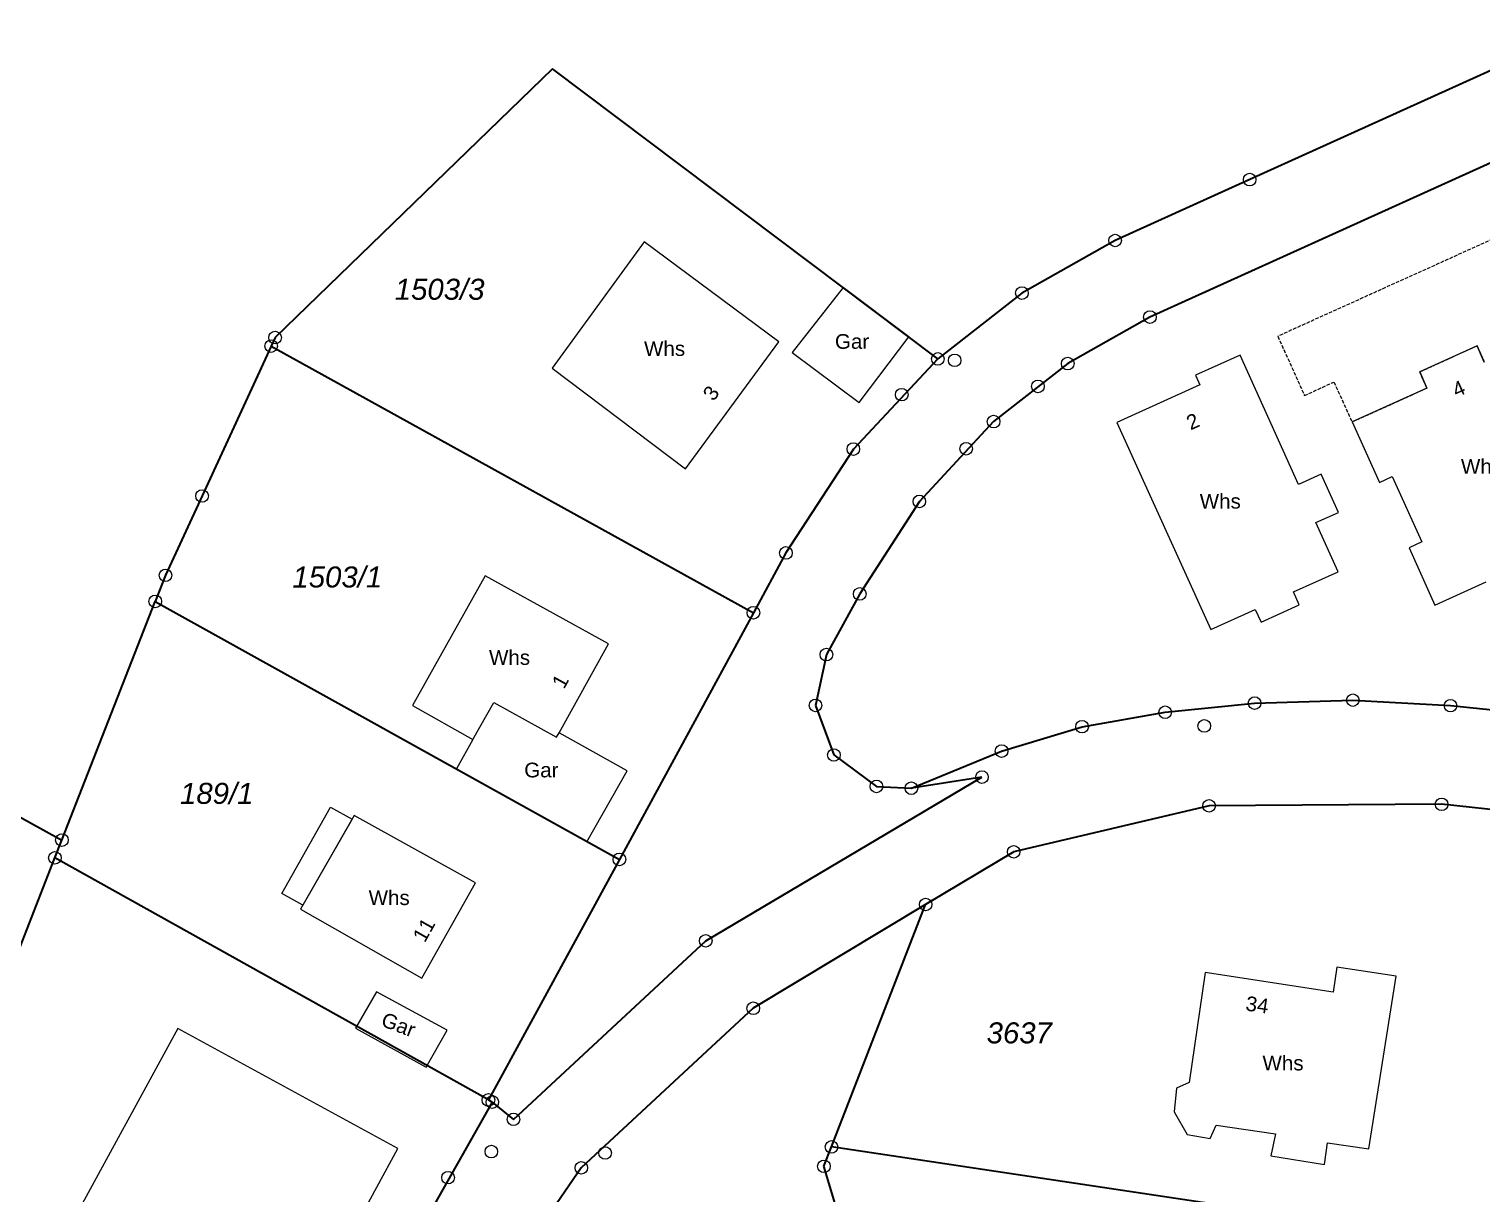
# Model space of a CAD drawing. Header units: metres. Extents: x -3399952 to 118, y -5275341 to 159.
# Drawn here: x -56.1 to 47.5, y 69.1 to 152.3 of the extents above; entities that cross this region are included whole.
import ezdxf

# ---------------------------------------------------------------- set-up
doc = ezdxf.new("R2010")
doc.units = ezdxf.units.M
for name, pattern in [('1600.2028', [0]), ('1600.2032', [0.5, 0.25, 0, 0, -0.25]), ('1600.2505', [0]), ('1600.2507', [0]), ('1600.2515', [0])]:
    doc.linetypes.add(name, pattern=pattern)
doc.layers.get('0').update_dxf_attribs({"color": 1, "linetype": 'CONTINUOUS'})
for name, color, linetype, lineweight in [('Flurstücke_Grenzpunkte', 255, 'CONTINUOUS', 0), ('Gebäude', 255, 'CONTINUOUS', 0), ('Lagebezeichnungen', 255, 'CONTINUOUS', 0), ('Migrationsobjekte', 7, 'CONTINUOUS', 18), ('Verkehr', 255, 'CONTINUOUS', 0)]:
    doc.layers.add(name, color=color, linetype=linetype, lineweight=lineweight)
doc.styles.add('Flurstücksnummer - K 10 700', font='Arial Italic.ttf')
doc.styles.add('Flurstücksnummer_ Schrägstrich - K 10 700', font='Arial Italic.ttf')
doc.styles.add('Gebäudefunktion (nur BW)', font='Arial.ttf')
doc.styles.add('Sonstiger Text_ Bezeichnung - N 7 380', font='Arial.ttf')

# ---------------------------------------------------------------- blocks, each defined once
blk = doc.blocks.new('Grenzpunkt mit Abmarkung (Marke)')
at = {"color": 0, "lineweight": -2}
blk.add_circle((0, 0), 0.5, dxfattribs=at)

msp = doc.modelspace()

# ---------------------------------------------------------------- linework, layer by layer
at = {"layer": 'Flurstücke_Grenzpunkte', "color": 7, "linetype": '1600.2028', "lineweight": 35}
for p, q in [((54.7, 152.26, -333.75), (30.96, 141.52, -333.75)), ((66.23, 150.91, -333.75), (23.84, 131.71, -333.75)), ((30.96, 141.52, -333.75), (21.36, 137.17, -333.75)), ((21.36, 137.17, -333.75), (14.71, 133.42, -333.75)), ((14.71, 133.42, -333.75), (8.71, 128.72, -333.75)), ((23.84, 131.71, -333.75), (17.98, 128.39, -333.75)), ((-38.86, 129.64, -333.75), (-43.79, 118.94, -333.75)), ((-38.58, 130.24, -333.75), (-38.86, 129.64, -333.75)), ((-116.36, 128.73, -333.75), (-53.79, 94.39, -333.75)), ((17.98, 128.39, -333.75), (12.69, 124.25, -333.75)), ((12.69, 124.25, -333.75), (7.39, 118.55, -333.75)), ((2.68, 122.29, -333.75), (-2.13, 114.88, -333.75)), ((-43.79, 118.94, -333.75), (-46.4, 113.28, -333.75)), ((7.39, 118.55, -333.75), (3.14, 111.95, -333.75)), ((-2.13, 114.88, -333.75), (-4.45, 110.61, -333.75)), ((-46.4, 113.28, -333.75), (-47.13, 111.42, -333.75)), ((-53.79, 94.39, -333.75), (-47.13, 111.42, -333.75)), ((3.14, 111.95, -333.75), (0.76, 107.62, -333.75)), ((-4.45, 110.61, -333.75), (-14.01, 93.01, -333.75)), ((0.76, 107.62, -333.75), (-0.02, 104, -333.75)), ((-0.02, 104, -333.75), (1.29, 100.46, -333.75)), ((24.93, 103.51, -333.75), (31.31, 104.16, -333.75)), ((31.31, 104.16, -333.75), (38.32, 104.37, -333.75)), ((38.32, 104.37, -333.75), (45.29, 103.98, -333.75)), ((45.29, 103.98, -333.75), (56.73, 102.84, -333.75)), ((19, 102.48, -333.75), (24.93, 103.51, -333.75)), ((13.26, 100.74, -333.75), (19, 102.48, -333.75)), ((6.82, 98.09, -333.75), (13.26, 100.74, -333.75)), ((1.29, 100.46, -333.75), (4.33, 98.22, -333.75)), ((-7.85, 87.2, -333.75), (11.86, 98.88, -333.75)), ((11.86, 98.88, -333.75), (6.82, 98.09, -333.75)), ((4.33, 98.22, -333.75), (6.82, 98.09, -333.75)), ((28.06, 96.83, -333.75), (14.12, 93.55, -333.75)), ((44.65, 96.94, -333.75), (28.06, 96.83, -333.75)), ((55.82, 95.76, -333.75), (44.65, 96.94, -333.75)), ((-54.29, 93.12, -333.75), (-53.79, 94.39, -333.75)), ((14.12, 93.55, -333.75), (7.84, 89.79, -333.75)), ((-60.62, 76.99, -333.75), (-54.29, 93.12, -333.75)), ((-14.01, 93.01, -333.75), (-23.36, 75.85, -333.75)), ((7.84, 89.79, -333.75), (-4.46, 82.39, -333.75)), ((1.12, 72.49, -333.75), (7.84, 89.79, -333.75)), ((-21.57, 74.46, -333.75), (-7.85, 87.2, -333.75)), ((-4.46, 82.39, -333.75), (-16.73, 71, -333.75)), ((-23.08, 75.69, -333.75), (-38.64, 48.31, -333.75)), ((-23.36, 75.85, -333.75), (-23.08, 75.69, -333.75)), ((-23.08, 75.69, -333.75), (-21.57, 74.46, -333.75)), ((0.58, 71.11, -333.75), (1.12, 72.49, -333.75)), ((55.92, 64.3, -333.75), (1.12, 72.49, -333.75)), ((-16.73, 71, -333.75), (-28.83, 53.48, -333.75)), ((4.63, 57.68, -333.75), (0.58, 71.11, -333.75))]:
    msp.add_line(p, q, dxfattribs=at)
at = {"layer": 'Gebäude', "color": 7, "linetype": '1600.2032', "lineweight": 18}
for p, q in [((64.89, 144.77, -333.75), (32.97, 130.34, -333.75)), ((32.97, 130.34, -333.75), (34.87, 126.11, -333.75)), ((43.61, 126.64, -333.75), (43.09, 127.8, -333.75)), ((34.87, 126.11, -333.75), (36.97, 127.07, -333.75)), ((36.97, 127.07, -333.75), (38.27, 124.22, -333.75)), ((38.27, 124.22, -333.75), (43.61, 126.64, -333.75))]:
    msp.add_line(p, q, dxfattribs=at)
at = {"layer": 'Gebäude', "color": 7, "linetype": '1600.2505', "lineweight": 18}
for p, q in [((30.27, 129, -333.75), (27.1, 127.57, -333.75)), ((27.1, 127.57, -333.75), (27.41, 126.87, -333.75)), ((43.09, 127.8, -333.75), (43.61, 126.64, -333.75)), ((43.61, 126.64, -333.75), (38.27, 124.22, -333.75)), ((38.27, 124.22, -333.75), (40.22, 119.9, -333.75)), ((36.06, 120.5, -333.75), (34.45, 119.77, -333.75)), ((37.3, 117.77, -333.75), (36.06, 120.5, -333.75)), ((40.22, 119.9, -333.75), (41.13, 120.32, -333.75)), ((41.13, 120.32, -333.75), (43.24, 115.66, -333.75)), ((35.68, 117.04, -333.75), (37.3, 117.77, -333.75)), ((37.27, 113.53, -333.75), (35.68, 117.04, -333.75)), ((43.24, 115.66, -333.75), (42.33, 115.24, -333.75)), ((42.33, 115.24, -333.75), (44.18, 111.16, -333.75)), ((34.09, 112.09, -333.75), (37.27, 113.53, -333.75)), ((34.5, 111.18, -333.75), (34.09, 112.09, -333.75)), ((44.18, 111.16, -333.75), (47.84, 112.81, -333.75)), ((31.78, 109.94, -333.75), (34.5, 111.18, -333.75)), ((28.18, 109.42, -333.75), (31.36, 110.85, -333.75)), ((31.36, 110.85, -333.75), (31.78, 109.94, -333.75)), ((-28.78, 104, -333.75), (-24.46, 101.57, -333.75)), ((-24.46, 101.57, -333.75), (-22.98, 104.21, -333.75)), ((-18.49, 101.72, -333.75), (-18.31, 102.04, -333.75)), ((-24.46, 101.57, -333.75), (-25.64, 99.46, -333.75)), ((-16.34, 94.27, -333.75), (-13.45, 99.33, -333.75)), ((37.19, 85.32, -333.75), (36.91, 83.53, -333.75)), ((41.41, 84.68, -333.75), (37.19, 85.32, -333.75)), ((27.78, 84.95, -333.75), (26.63, 77.09, -333.75)), ((39.46, 72.35, -333.75), (41.41, 84.68, -333.75)), ((-45.52, 80.95, -333.75), (-57.5, 59.01, -333.75)), ((26.63, 77.09, -333.75), (25.74, 76.69, -333.75)), ((25.74, 76.69, -333.75), (25.58, 75, -333.75)), ((25.58, 75, -333.75), (26.51, 73.38, -333.75)), ((28.15, 73.1, -333.75), (28.57, 74.04, -333.75)), ((28.57, 74.04, -333.75), (32.79, 73.42, -333.75)), ((26.51, 73.38, -333.75), (28.15, 73.1, -333.75)), ((32.79, 73.42, -333.75), (32.46, 71.85, -333.75)), ((36.31, 71.24, -333.75), (36.51, 72.79, -333.75)), ((36.51, 72.79, -333.75), (39.46, 72.35, -333.75)), ((-41.78, 50.43, -333.75), (-29.81, 72.37, -333.75)), ((32.46, 71.85, -333.75), (36.31, 71.24, -333.75))]:
    msp.add_line(p, q, dxfattribs=at)
at = {"layer": 'Migrationsobjekte', "color": 7, "linetype": '1600.2507', "lineweight": 18}
for p, q in [((-38.1, 90.57, -333.75), (-34.62, 96.74, -333.75)), ((-34.62, 96.74, -333.75), (-33.07, 95.88, -333.75)), ((-33.07, 95.88, -333.75), (-36.59, 89.74, -333.75)), ((-36.59, 89.74, -333.75), (-38.1, 90.57, -333.75))]:
    msp.add_line(p, q, dxfattribs=at)
at = {"layer": 'Verkehr', "color": 253, "linetype": '1600.2515', "lineweight": 18, "true_color": 0x999999}
for p, q in [((54.7, 152.26, -333.75), (30.96, 141.52, -333.75)), ((30.96, 141.52, -333.75), (21.36, 137.17, -333.75)), ((21.36, 137.17, -333.75), (14.71, 133.42, -333.75)), ((14.71, 133.42, -333.75), (8.71, 128.72, -333.75)), ((2.68, 122.29, -333.75), (-2.13, 114.88, -333.75)), ((-2.13, 114.88, -333.75), (-4.45, 110.61, -333.75)), ((-4.45, 110.61, -333.75), (-14.01, 93.01, -333.75)), ((-7.85, 87.2, -333.75), (11.86, 98.88, -333.75)), ((11.86, 98.88, -333.75), (6.82, 98.09, -333.75)), ((-14.01, 93.01, -333.75), (-23.36, 75.85, -333.75)), ((-21.57, 74.46, -333.75), (-7.85, 87.2, -333.75)), ((-23.08, 75.69, -333.75), (-38.64, 48.31, -333.75)), ((-23.36, 75.85, -333.75), (-23.08, 75.69, -333.75)), ((-23.08, 75.69, -333.75), (-21.57, 74.46, -333.75))]:
    msp.add_line(p, q, dxfattribs=at)

# ---------------------------------------------------------------- block references
at = {"layer": 'Flurstücke_Grenzpunkte', "color": 7, "lineweight": 18, "xscale": 0.9, "yscale": 0.9, "zscale": 0.9}
for p in [(30.96, 141.52, -333.75), (21.36, 137.17, -333.75), (14.71, 133.42, -333.75), (23.84, 131.71, -333.75), (-38.58, 130.24, -333.75), (-38.86, 129.64, -333.75), (8.71, 128.72, -333.75), (9.91, 128.62, -333.75), (17.98, 128.39, -333.75), (6.13, 126.17, -333.75), (15.85, 126.76, -333.75), (12.69, 124.25, -333.75), (2.68, 122.29, -333.75), (10.73, 122.31, -333.75), (-43.79, 118.94, -333.75), (7.39, 118.55, -333.75), (-2.13, 114.88, -333.75), (-46.4, 113.28, -333.75), (3.14, 111.95, -333.75), (-47.13, 111.42, -333.75), (-4.45, 110.61, -333.75), (0.76, 107.62, -333.75), (38.32, 104.37, -333.75), (-0.02, 104, -333.75), (24.93, 103.51, -333.75), (31.31, 104.16, -333.75), (45.29, 103.98, -333.75), (19, 102.48, -333.75), (27.72, 102.53, -333.75), (1.29, 100.46, -333.75), (13.26, 100.74, -333.75), (4.33, 98.22, -333.75), (6.82, 98.09, -333.75), (11.86, 98.88, -333.75), (28.06, 96.83, -333.75), (44.65, 96.94, -333.75), (-53.79, 94.39, -333.75), (-54.29, 93.12, -333.75), (-14.01, 93.01, -333.75), (14.12, 93.55, -333.75), (7.84, 89.79, -333.75), (-7.85, 87.2, -333.75), (-4.46, 82.39, -333.75), (-23.36, 75.85, -333.75), (-23.08, 75.69, -333.75), (-21.57, 74.46, -333.75), (-23.15, 72.16, -333.75), (1.12, 72.49, -333.75), (-15.03, 72.06, -333.75), (0.58, 71.11, -333.75), (-26.24, 70.3, -333.75), (-16.73, 71, -333.75)]:
    msp.add_blockref('Grenzpunkt mit Abmarkung (Marke)', p, dxfattribs=at)

# ---------------------------------------------------------------- texts
at = {"layer": 'Flurstücke_Grenzpunkte', "color": 7, "lineweight": 18, "char_height": 1.5, "attachment_point": 5, "rotation": 0.0091, "line_spacing_factor": 0.69, "bg_fill": 2}
for s, insert, style in [('1503/3', (-26.84, 133.68, -333.75), 'Flurstücksnummer_ Schrägstrich - K 10 700'), ('1503/1', (-34.14, 113.15, -333.75), 'Flurstücksnummer_ Schrägstrich - K 10 700'), ('189/1', (-42.74, 97.71, -333.75), 'Flurstücksnummer_ Schrägstrich - K 10 700'), ('3637', (14.52, 80.62, -333.75), 'Flurstücksnummer - K 10 700')]:
    msp.add_mtext(s, dxfattribs=dict(at, insert=insert, style=style))
at = {"layer": 'Gebäude', "color": 7, "lineweight": 18, "char_height": 1.05, "attachment_point": 5, "line_spacing_factor": 0.69, "style": 'Gebäudefunktion (nur BW)', "bg_fill": 2}
for s, insert, rotation in [('Gar', (2.59, 129.96, -333.75), 0.0091), ('Whs', (-10.79, 129.45, -333.75), 0.0091), ('Whs', (47.5, 121.04, -333.75), 0.0091), ('Whs', (28.86, 118.56, -333.75), 0.0091), ('Whs', (-21.85, 107.41, -333.75), 0.0091), ('Gar', (-19.58, 99.38, -333.75), 0.0091), ('Whs', (-30.44, 90.27, -333.75), 0.0091), ('Gar', (-29.77, 81.21, -333.75), 339.3085), ('Whs', (33.34, 78.47, -333.75), 0.0091)]:
    msp.add_mtext(s, dxfattribs=dict(at, insert=insert, rotation=rotation))
at = {"layer": 'Lagebezeichnungen', "color": 7, "lineweight": 18, "char_height": 1.05, "attachment_point": 5, "line_spacing_factor": 0.69, "style": 'Sonstiger Text_ Bezeichnung - N 7 380', "bg_fill": 2}
for s, insert, rotation in [('3', (-7.47, 126.28, -333.75), 53.2968), ('4', (45.87, 126.6, -333.75), 24.3456), ('2', (26.9, 124.26, -333.75), 24.3788), ('34', (31.5, 82.63, -333.75), 351.8094)]:
    msp.add_mtext(s, dxfattribs=dict(at, insert=insert, rotation=rotation))

# ---------------------------------------------------------------- next in the draw order: linework, layer by layer
at = {"layer": 'Flurstücke_Grenzpunkte', "color": 7, "linetype": '1600.2028', "lineweight": 35}
for p, q in [((-18.79, 149.41, -333.75), (-38.58, 130.24, -333.75)), ((8.71, 128.72, -333.75), (-18.79, 149.41, -333.75)), ((-38.86, 129.64, -333.75), (-4.45, 110.61, -333.75)), ((8.71, 128.72, -333.75), (2.68, 122.29, -333.75))]:
    msp.add_line(p, q, dxfattribs=at)
at = {"layer": 'Gebäude', "color": 7, "linetype": '1600.2505', "lineweight": 18}
for p, q in [((-12.25, 137.08, -333.75), (-18.82, 128.06, -333.75)), ((-2.63, 129.95, -333.75), (-12.25, 137.08, -333.75)), ((1.95, 133.81, -333.75), (-1.68, 129.17, -333.75)), ((6.63, 130.29, -333.75), (1.95, 133.81, -333.75)), ((-9.29, 120.88, -333.75), (-2.63, 129.95, -333.75)), ((3.1, 125.6, -333.75), (6.63, 130.29, -333.75)), ((47.18, 129.65, -333.75), (43.09, 127.8, -333.75)), ((47.7, 128.5, -333.75), (47.18, 129.65, -333.75)), ((-1.68, 129.17, -333.75), (3.1, 125.6, -333.75)), ((34.45, 119.77, -333.75), (30.27, 129, -333.75)), ((-18.82, 128.06, -333.75), (-9.29, 120.88, -333.75)), ((27.41, 126.87, -333.75), (21.49, 124.19, -333.75)), ((21.49, 124.19, -333.75), (28.18, 109.42, -333.75)), ((-23.6, 113.25, -333.75), (-28.78, 104, -333.75)), ((-14.8, 108.38, -333.75), (-23.6, 113.25, -333.75)), ((-13.45, 99.33, -333.75), (-18.31, 102.04, -333.75)), ((-25.64, 99.46, -333.75), (-16.34, 94.27, -333.75)), ((-32.93, 96.14, -333.75), (-36.76, 89.45, -333.75)), ((-24.28, 91.33, -333.75), (-32.93, 96.14, -333.75)), ((36.91, 83.53, -333.75), (27.78, 84.95, -333.75)), ((-31.35, 83.55, -333.75), (-32.84, 80.97, -333.75)), ((-26.31, 80.82, -333.75), (-31.35, 83.55, -333.75)), ((-29.81, 72.37, -333.75), (-45.52, 80.95, -333.75)), ((-32.84, 80.97, -333.75), (-27.81, 78.18, -333.75)), ((-27.81, 78.18, -333.75), (-26.31, 80.82, -333.75))]:
    msp.add_line(p, q, dxfattribs=at)
at = {"layer": 'Gebäude', "color": 7, "linetype": '1600.2032', "lineweight": 18}
for p, q in [((43.09, 127.8, -333.75), (47.18, 129.65, -333.75)), ((47.18, 129.65, -333.75), (47.7, 128.5, -333.75))]:
    msp.add_line(p, q, dxfattribs=at)
at = {"layer": 'Verkehr', "color": 253, "linetype": '1600.2515', "lineweight": 18, "true_color": 0x999999}
msp.add_line((8.71, 128.72, -333.75), (2.68, 122.29, -333.75), dxfattribs=at)

# ---------------------------------------------------------------- next in the draw order: texts
at = {"layer": 'Lagebezeichnungen', "color": 7, "lineweight": 18, "char_height": 1.05, "attachment_point": 5, "line_spacing_factor": 0.69, "style": 'Sonstiger Text_ Bezeichnung - N 7 380', "bg_fill": 2}
for s, insert, rotation in [('1', (-18.23, 105.72, -333.75), 61.0579), ('11', (-27.96, 87.98, -333.75), 60.5629)]:
    msp.add_mtext(s, dxfattribs=dict(at, insert=insert, rotation=rotation))

# ---------------------------------------------------------------- next in the draw order: linework, layer by layer
at = {"layer": 'Flurstücke_Grenzpunkte', "color": 7, "linetype": '1600.2028', "lineweight": 35}
for p, q in [((-47.13, 111.42, -333.75), (-14.01, 93.01, -333.75)), ((-23.36, 75.85, -333.75), (-54.29, 93.12, -333.75))]:
    msp.add_line(p, q, dxfattribs=at)
at = {"layer": 'Gebäude', "color": 7, "linetype": '1600.2505', "lineweight": 18}
for p, q in [((-18.31, 102.04, -333.75), (-14.8, 108.38, -333.75)), ((-22.98, 104.21, -333.75), (-18.49, 101.72, -333.75)), ((-28.11, 84.53, -333.75), (-24.28, 91.33, -333.75)), ((-36.76, 89.45, -333.75), (-28.11, 84.53, -333.75))]:
    msp.add_line(p, q, dxfattribs=at)

doc.saveas('drawing.dxf')
